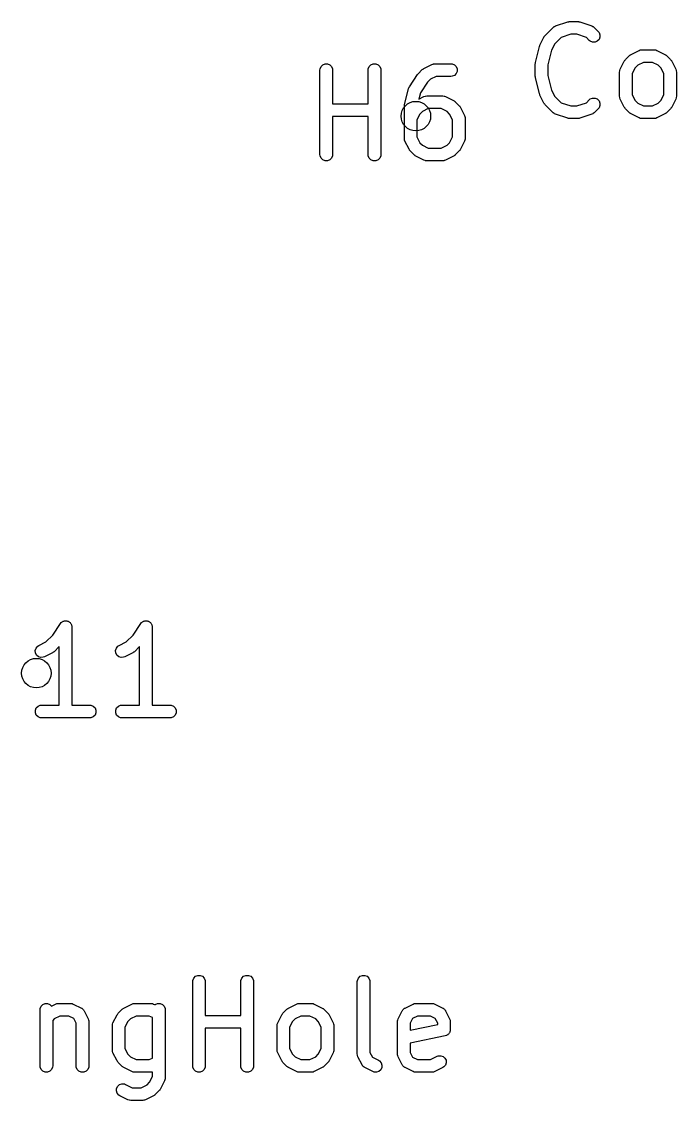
# Model space of a CAD drawing. Extents: x -0.66 to 0.62, y -0.67 to 0.5.
# Drawn here: x -0.007 to 0.299, y -0.672 to -0.168 of the extents above; entities that cross this region are included whole.
import ezdxf

# ---------------------------------------------------------------- set-up
doc = ezdxf.new("R2010")
doc.units = 0
doc.header["$MEASUREMENT"] = 0
doc.layers.add('BLACK', color=7, linetype='CONTINUOUS')

msp = doc.modelspace()

# ---------------------------------------------------------------- linework, layer by layer
at = {"layer": 'BLACK', "linetype": 'CONTINUOUS'}
for p, q in [((0.24126, -0.17124), (0.2417, -0.17087)), ((0.2417, -0.17087), (0.2418, -0.17083)), ((0.2418, -0.17083), (0.24188, -0.17076)), ((0.24188, -0.17076), (0.24241, -0.17052)), ((0.24241, -0.17052), (0.24804, -0.16865)), ((0.24804, -0.16865), (0.24832, -0.16858)), ((0.24832, -0.16858), (0.24839, -0.16855)), ((0.24839, -0.16855), (0.2485, -0.16854)), ((0.2485, -0.16854), (0.2486, -0.16852)), ((0.2486, -0.16852), (0.24868, -0.16853)), ((0.24868, -0.16853), (0.24897, -0.1685)), ((0.24897, -0.1685), (0.25272, -0.1685)), ((0.25272, -0.1685), (0.25301, -0.16853)), ((0.25301, -0.16853), (0.25309, -0.16852)), ((0.25309, -0.16852), (0.25319, -0.16854)), ((0.25319, -0.16854), (0.25329, -0.16855)), ((0.25329, -0.16855), (0.25337, -0.16858)), ((0.25337, -0.16858), (0.25365, -0.16865)), ((0.25365, -0.16865), (0.25928, -0.17052)), ((0.25928, -0.17052), (0.2598, -0.17076)), ((0.2598, -0.17076), (0.25989, -0.17083)), ((0.25989, -0.17083), (0.25998, -0.17087)), ((0.25998, -0.17087), (0.26043, -0.17124)), ((0.23508, -0.1795), (0.23695, -0.17575)), ((0.23695, -0.17575), (0.23711, -0.17551)), ((0.23711, -0.17551), (0.23714, -0.17543)), ((0.23714, -0.17543), (0.23721, -0.17535)), ((0.23721, -0.17535), (0.23726, -0.17526)), ((0.23726, -0.17526), (0.23732, -0.17521)), ((0.23732, -0.17521), (0.23751, -0.17499)), ((0.23751, -0.17499), (0.24126, -0.17124)), ((0.24494, -0.17591), (0.24202, -0.17882)), ((0.24945, -0.1744), (0.24494, -0.17591)), ((0.25224, -0.1744), (0.24945, -0.1744)), ((0.25675, -0.17591), (0.25224, -0.1744)), ((0.25813, -0.17729), (0.25675, -0.17591)), ((0.26043, -0.17124), (0.26231, -0.17311)), ((0.26231, -0.17311), (0.26267, -0.17356)), ((0.26267, -0.17356), (0.26311, -0.17462)), ((0.26311, -0.17578), (0.26267, -0.17684)), ((0.26311, -0.17462), (0.26311, -0.17578)), ((0.23298, -0.18761), (0.23486, -0.18011)), ((0.23486, -0.18011), (0.23487, -0.18006)), ((0.23487, -0.18004), (0.23496, -0.1798)), ((0.23487, -0.18006), (0.23487, -0.18004)), ((0.23496, -0.1798), (0.23505, -0.17956)), ((0.23505, -0.17956), (0.23506, -0.17954)), ((0.23506, -0.17954), (0.23508, -0.1795)), ((0.24202, -0.17882), (0.24051, -0.18185)), ((0.25858, -0.17765), (0.25813, -0.17729)), ((0.25964, -0.1781), (0.25858, -0.17765)), ((0.26079, -0.1781), (0.25964, -0.1781)), ((0.26186, -0.17765), (0.26079, -0.1781)), ((0.26267, -0.17684), (0.26186, -0.17765)), ((0.24051, -0.18185), (0.2388, -0.18869)), ((0.275, -0.18623), (0.27688, -0.18436)), ((0.27688, -0.18436), (0.2771, -0.18417)), ((0.2771, -0.18417), (0.27715, -0.18412)), ((0.27715, -0.18412), (0.27724, -0.18406)), ((0.27724, -0.18406), (0.27732, -0.18399)), ((0.27732, -0.18399), (0.2774, -0.18396)), ((0.2774, -0.18396), (0.27764, -0.18381)), ((0.27764, -0.18381), (0.28139, -0.18193)), ((0.28139, -0.18193), (0.28193, -0.18172)), ((0.28193, -0.18172), (0.28204, -0.18172)), ((0.28204, -0.18172), (0.28214, -0.18168)), ((0.28214, -0.18168), (0.28271, -0.18162)), ((0.28271, -0.18162), (0.28834, -0.18162)), ((0.28834, -0.18162), (0.28891, -0.18168)), ((0.28891, -0.18168), (0.28901, -0.18172)), ((0.28901, -0.18172), (0.28912, -0.18172)), ((0.28912, -0.18172), (0.28966, -0.18193)), ((0.28966, -0.18193), (0.29341, -0.18381)), ((0.29341, -0.18381), (0.29366, -0.18396)), ((0.29366, -0.18396), (0.29373, -0.18399)), ((0.29373, -0.18399), (0.29381, -0.18406)), ((0.29381, -0.18406), (0.2939, -0.18412)), ((0.2939, -0.18412), (0.29395, -0.18417)), ((0.29395, -0.18417), (0.29418, -0.18436)), ((0.29418, -0.18436), (0.29605, -0.18623)), ((0.13241, -0.19113), (0.13246, -0.19056)), ((0.13241, -0.2305), (0.13241, -0.19113)), ((0.13246, -0.19056), (0.1329, -0.18949)), ((0.1329, -0.18949), (0.13372, -0.18868)), ((0.13372, -0.18868), (0.13478, -0.18824)), ((0.13478, -0.18824), (0.13593, -0.18824)), ((0.13593, -0.18824), (0.137, -0.18868)), ((0.137, -0.18868), (0.13781, -0.18949)), ((0.13781, -0.18949), (0.13825, -0.19056)), ((0.13825, -0.19056), (0.13831, -0.19113)), ((0.13831, -0.19113), (0.13831, -0.20693)), ((0.1549, -0.19113), (0.15496, -0.19056)), ((0.1549, -0.20693), (0.1549, -0.19113)), ((0.15496, -0.19056), (0.1554, -0.18949)), ((0.1554, -0.18949), (0.15621, -0.18868)), ((0.15621, -0.18868), (0.15728, -0.18824)), ((0.15728, -0.18824), (0.15843, -0.18824)), ((0.15843, -0.18824), (0.1595, -0.18868)), ((0.1595, -0.18868), (0.16031, -0.18949)), ((0.16031, -0.18949), (0.16075, -0.19056)), ((0.16075, -0.19056), (0.16081, -0.19113)), ((0.16081, -0.19113), (0.16081, -0.2305)), ((0.17826, -0.1928), (0.18014, -0.19092)), ((0.18014, -0.19092), (0.18037, -0.19074)), ((0.18037, -0.19074), (0.18042, -0.19068)), ((0.18042, -0.19068), (0.18051, -0.19062)), ((0.18051, -0.19062), (0.18059, -0.19055)), ((0.18059, -0.19055), (0.18066, -0.19052)), ((0.18066, -0.19052), (0.18091, -0.19037)), ((0.18091, -0.19037), (0.18466, -0.18849)), ((0.18466, -0.18849), (0.1852, -0.18829)), ((0.1852, -0.18829), (0.1853, -0.18828)), ((0.1853, -0.18828), (0.1854, -0.18824)), ((0.1854, -0.18824), (0.18598, -0.18818)), ((0.18598, -0.18818), (0.19348, -0.18818)), ((0.19348, -0.18818), (0.19405, -0.18824)), ((0.19405, -0.18824), (0.19512, -0.18868)), ((0.19512, -0.18868), (0.19593, -0.18949)), ((0.19593, -0.18949), (0.19637, -0.19056)), ((0.19637, -0.19056), (0.19637, -0.19171)), ((0.23289, -0.18832), (0.2329, -0.18822)), ((0.23289, -0.19395), (0.23289, -0.18832)), ((0.2329, -0.18818), (0.23293, -0.18796)), ((0.2329, -0.18822), (0.2329, -0.18818)), ((0.23293, -0.18796), (0.23295, -0.18775)), ((0.23295, -0.18775), (0.23297, -0.18771)), ((0.23297, -0.18771), (0.23298, -0.18761)), ((0.2388, -0.18869), (0.2388, -0.19358)), ((0.27237, -0.19129), (0.27257, -0.19075)), ((0.27257, -0.19075), (0.27445, -0.187)), ((0.27445, -0.187), (0.27461, -0.18675)), ((0.27461, -0.18675), (0.27464, -0.18668)), ((0.27464, -0.18668), (0.2747, -0.1866)), ((0.2747, -0.1866), (0.27476, -0.18651)), ((0.27476, -0.18651), (0.27482, -0.18646)), ((0.27482, -0.18646), (0.275, -0.18623)), ((0.27952, -0.19007), (0.27817, -0.19277)), ((0.28071, -0.18887), (0.27952, -0.19007)), ((0.28341, -0.18753), (0.28071, -0.18887)), ((0.28764, -0.18753), (0.28341, -0.18753)), ((0.29034, -0.18887), (0.28764, -0.18753)), ((0.29154, -0.19007), (0.29034, -0.18887)), ((0.29289, -0.19277), (0.29154, -0.19007)), ((0.29605, -0.18623), (0.29624, -0.18646)), ((0.29624, -0.18646), (0.2963, -0.18651)), ((0.2963, -0.18651), (0.29635, -0.1866)), ((0.29635, -0.1866), (0.29642, -0.18668)), ((0.29642, -0.18668), (0.29645, -0.18675)), ((0.29645, -0.18675), (0.2966, -0.187)), ((0.2966, -0.187), (0.29848, -0.19075)), ((0.29848, -0.19075), (0.29869, -0.19129)), ((0.17415, -0.19887), (0.1779, -0.19325)), ((0.1779, -0.19324), (0.17807, -0.19303)), ((0.1779, -0.19325), (0.1779, -0.19324)), ((0.1779, -0.19324), (0.1779, -0.19324)), ((0.17807, -0.19303), (0.17826, -0.1928)), ((0.17826, -0.1928), (0.17826, -0.1928)), ((0.17826, -0.1928), (0.17826, -0.1928)), ((0.18398, -0.19544), (0.18265, -0.19677)), ((0.18667, -0.19409), (0.18398, -0.19544)), ((0.19348, -0.19409), (0.18667, -0.19409)), ((0.19405, -0.19403), (0.19348, -0.19409)), ((0.19512, -0.19359), (0.19405, -0.19403)), ((0.19593, -0.19278), (0.19512, -0.19359)), ((0.19637, -0.19171), (0.19593, -0.19278)), ((0.2329, -0.19405), (0.23289, -0.19395)), ((0.2329, -0.19409), (0.2329, -0.19405)), ((0.23293, -0.19431), (0.2329, -0.19409)), ((0.23295, -0.19452), (0.23293, -0.19431)), ((0.23297, -0.19456), (0.23295, -0.19452)), ((0.23298, -0.19466), (0.23297, -0.19456)), ((0.23486, -0.20216), (0.23298, -0.19466)), ((0.2388, -0.19358), (0.24051, -0.20042)), ((0.27226, -0.19207), (0.27232, -0.1915)), ((0.27226, -0.20332), (0.27226, -0.19207)), ((0.27232, -0.1915), (0.27236, -0.1914)), ((0.27236, -0.1914), (0.27237, -0.19129)), ((0.27817, -0.19277), (0.27817, -0.20262)), ((0.29289, -0.20262), (0.29289, -0.19277)), ((0.29869, -0.19129), (0.29869, -0.1914)), ((0.29869, -0.1914), (0.29873, -0.1915)), ((0.29873, -0.1915), (0.29879, -0.19207)), ((0.29879, -0.19207), (0.29879, -0.20332)), ((0.17186, -0.20729), (0.17374, -0.19979)), ((0.17374, -0.19979), (0.17386, -0.19945)), ((0.17386, -0.19945), (0.17387, -0.19938)), ((0.17387, -0.19938), (0.17391, -0.19932)), ((0.17391, -0.19932), (0.17393, -0.19925)), ((0.17393, -0.19925), (0.17398, -0.19919)), ((0.17398, -0.19919), (0.17415, -0.19887)), ((0.18265, -0.19677), (0.17934, -0.20172)), ((0.24051, -0.20042), (0.24202, -0.20345)), ((0.17934, -0.20172), (0.17861, -0.20464)), ((0.17861, -0.20464), (0.18091, -0.20349)), ((0.18091, -0.20349), (0.18145, -0.20328)), ((0.18145, -0.20328), (0.18155, -0.20328)), ((0.18155, -0.20328), (0.18165, -0.20324)), ((0.18165, -0.20324), (0.18223, -0.20318)), ((0.18223, -0.20318), (0.18973, -0.20318)), ((0.18973, -0.20318), (0.1903, -0.20324)), ((0.1903, -0.20324), (0.1904, -0.20328)), ((0.1904, -0.20328), (0.19051, -0.20328)), ((0.19051, -0.20328), (0.19105, -0.20349)), ((0.19105, -0.20349), (0.1948, -0.20537)), ((0.1948, -0.20537), (0.19504, -0.20552)), ((0.19504, -0.20552), (0.19512, -0.20555)), ((0.19512, -0.20555), (0.1952, -0.20562)), ((0.1952, -0.20562), (0.19529, -0.20567)), ((0.19529, -0.20567), (0.19534, -0.20573)), ((0.19534, -0.20573), (0.19556, -0.20592)), ((0.19556, -0.20592), (0.19744, -0.20779)), ((0.23487, -0.2022), (0.23486, -0.20216)), ((0.23487, -0.20223), (0.23487, -0.2022)), ((0.23496, -0.20247), (0.23487, -0.20223)), ((0.23505, -0.20271), (0.23496, -0.20247)), ((0.23506, -0.20272), (0.23505, -0.20271)), ((0.23508, -0.20277), (0.23506, -0.20272)), ((0.23695, -0.20652), (0.23508, -0.20277)), ((0.24202, -0.20345), (0.24494, -0.20636)), ((0.25675, -0.20636), (0.25813, -0.20498)), ((0.25813, -0.20498), (0.25858, -0.20461)), ((0.25858, -0.20461), (0.25964, -0.20417)), ((0.25964, -0.20417), (0.26079, -0.20417)), ((0.26079, -0.20417), (0.26186, -0.20461)), ((0.26186, -0.20461), (0.26267, -0.20543)), ((0.26267, -0.20543), (0.26311, -0.20649)), ((0.27232, -0.2039), (0.27226, -0.20332)), ((0.27236, -0.20399), (0.27232, -0.2039)), ((0.27237, -0.2041), (0.27236, -0.20399)), ((0.27257, -0.20464), (0.27237, -0.2041)), ((0.27445, -0.20839), (0.27257, -0.20464)), ((0.27817, -0.20262), (0.27952, -0.20532)), ((0.27952, -0.20532), (0.28071, -0.20652)), ((0.29034, -0.20652), (0.29154, -0.20532)), ((0.29154, -0.20532), (0.29289, -0.20262)), ((0.29848, -0.20464), (0.2966, -0.20839)), ((0.29869, -0.2041), (0.29848, -0.20464)), ((0.29873, -0.2039), (0.29869, -0.20399)), ((0.29869, -0.20399), (0.29869, -0.2041)), ((0.29879, -0.20332), (0.29873, -0.2039)), ((0.13831, -0.20693), (0.1549, -0.20693)), ((0.17178, -0.20786), (0.17181, -0.20765)), ((0.17179, -0.20791), (0.17178, -0.20786)), ((0.17178, -0.20801), (0.17179, -0.20791)), ((0.17178, -0.22301), (0.17178, -0.20801)), ((0.17181, -0.20765), (0.17183, -0.20743)), ((0.17183, -0.20743), (0.17185, -0.20739)), ((0.17185, -0.20739), (0.17186, -0.20729)), ((0.18023, -0.21043), (0.17903, -0.21163)), ((0.18292, -0.20909), (0.18023, -0.21043)), ((0.18903, -0.20909), (0.18292, -0.20909)), ((0.19173, -0.21043), (0.18903, -0.20909)), ((0.19292, -0.21163), (0.19173, -0.21043)), ((0.19744, -0.20779), (0.19762, -0.20802)), ((0.19762, -0.20802), (0.19768, -0.20807)), ((0.19768, -0.20807), (0.19774, -0.20816)), ((0.19774, -0.20816), (0.19781, -0.20824)), ((0.19781, -0.20824), (0.19784, -0.20831)), ((0.19784, -0.20831), (0.19799, -0.20856)), ((0.19799, -0.20856), (0.19987, -0.21231)), ((0.23711, -0.20676), (0.23695, -0.20652)), ((0.23714, -0.20684), (0.23711, -0.20676)), ((0.23721, -0.20692), (0.23714, -0.20684)), ((0.23726, -0.20701), (0.23721, -0.20692)), ((0.23732, -0.20706), (0.23726, -0.20701)), ((0.23751, -0.20728), (0.23732, -0.20706)), ((0.24126, -0.21103), (0.23751, -0.20728)), ((0.2417, -0.2114), (0.24126, -0.21103)), ((0.24494, -0.20636), (0.24945, -0.20787)), ((0.24945, -0.20787), (0.25224, -0.20787)), ((0.25224, -0.20787), (0.25675, -0.20636)), ((0.26043, -0.21103), (0.25998, -0.2114)), ((0.26231, -0.20916), (0.26043, -0.21103)), ((0.26267, -0.20871), (0.26231, -0.20916)), ((0.26311, -0.20765), (0.26267, -0.20871)), ((0.26311, -0.20649), (0.26311, -0.20765)), ((0.27461, -0.20864), (0.27445, -0.20839)), ((0.27464, -0.20871), (0.27461, -0.20864)), ((0.2747, -0.20879), (0.27464, -0.20871)), ((0.27476, -0.20888), (0.2747, -0.20879)), ((0.27482, -0.20893), (0.27476, -0.20888)), ((0.275, -0.20916), (0.27482, -0.20893)), ((0.27688, -0.21103), (0.275, -0.20916)), ((0.2771, -0.21122), (0.27688, -0.21103)), ((0.27715, -0.21128), (0.2771, -0.21122)), ((0.27724, -0.21133), (0.27715, -0.21128)), ((0.27732, -0.2114), (0.27724, -0.21133)), ((0.28071, -0.20652), (0.28341, -0.20787)), ((0.28341, -0.20787), (0.28764, -0.20787)), ((0.28764, -0.20787), (0.29034, -0.20652)), ((0.29381, -0.21133), (0.29373, -0.2114)), ((0.2939, -0.21128), (0.29381, -0.21133)), ((0.29395, -0.21122), (0.2939, -0.21128)), ((0.29418, -0.21103), (0.29395, -0.21122)), ((0.29605, -0.20916), (0.29418, -0.21103)), ((0.29624, -0.20893), (0.29605, -0.20916)), ((0.2963, -0.20888), (0.29624, -0.20893)), ((0.29635, -0.20879), (0.2963, -0.20888)), ((0.29642, -0.20871), (0.29635, -0.20879)), ((0.29645, -0.20864), (0.29642, -0.20871)), ((0.2966, -0.20839), (0.29645, -0.20864)), ((0.1549, -0.21283), (0.13831, -0.21283)), ((0.13831, -0.21283), (0.13831, -0.2305)), ((0.1549, -0.2305), (0.1549, -0.21283)), ((0.17903, -0.21163), (0.17768, -0.21433)), ((0.17768, -0.21433), (0.17768, -0.22231)), ((0.19427, -0.21433), (0.19292, -0.21163)), ((0.19427, -0.22231), (0.19427, -0.21433)), ((0.19987, -0.21231), (0.20007, -0.21285)), ((0.20007, -0.21285), (0.20008, -0.21296)), ((0.20008, -0.21296), (0.20012, -0.21306)), ((0.20012, -0.21306), (0.20018, -0.21363)), ((0.20018, -0.21363), (0.20018, -0.22301)), ((0.2418, -0.21144), (0.2417, -0.2114)), ((0.24188, -0.21151), (0.2418, -0.21144)), ((0.24241, -0.21175), (0.24188, -0.21151)), ((0.24804, -0.21362), (0.24241, -0.21175)), ((0.24832, -0.21369), (0.24804, -0.21362)), ((0.24839, -0.21372), (0.24832, -0.21369)), ((0.2485, -0.21373), (0.24839, -0.21372)), ((0.2486, -0.21375), (0.2485, -0.21373)), ((0.24868, -0.21374), (0.2486, -0.21375)), ((0.24897, -0.21377), (0.24868, -0.21374)), ((0.25272, -0.21377), (0.24897, -0.21377)), ((0.25301, -0.21374), (0.25272, -0.21377)), ((0.25309, -0.21375), (0.25301, -0.21374)), ((0.25319, -0.21373), (0.25309, -0.21375)), ((0.25329, -0.21372), (0.25319, -0.21373)), ((0.25337, -0.21369), (0.25329, -0.21372)), ((0.25365, -0.21362), (0.25337, -0.21369)), ((0.25928, -0.21175), (0.25365, -0.21362)), ((0.2598, -0.21151), (0.25928, -0.21175)), ((0.25989, -0.21144), (0.2598, -0.21151)), ((0.25998, -0.2114), (0.25989, -0.21144)), ((0.2774, -0.21143), (0.27732, -0.2114)), ((0.27764, -0.21159), (0.2774, -0.21143)), ((0.28139, -0.21346), (0.27764, -0.21159)), ((0.28193, -0.21367), (0.28139, -0.21346)), ((0.28204, -0.21368), (0.28193, -0.21367)), ((0.28214, -0.21372), (0.28204, -0.21368)), ((0.28271, -0.21377), (0.28214, -0.21372)), ((0.28834, -0.21377), (0.28271, -0.21377)), ((0.28891, -0.21372), (0.28834, -0.21377)), ((0.28901, -0.21368), (0.28891, -0.21372)), ((0.28912, -0.21367), (0.28901, -0.21368)), ((0.28966, -0.21346), (0.28912, -0.21367)), ((0.29341, -0.21159), (0.28966, -0.21346)), ((0.29366, -0.21143), (0.29341, -0.21159)), ((0.29373, -0.2114), (0.29366, -0.21143)), ((0.17183, -0.22358), (0.17178, -0.22301)), ((0.17187, -0.22368), (0.17183, -0.22358)), ((0.17188, -0.22379), (0.17187, -0.22368)), ((0.17209, -0.22433), (0.17188, -0.22379)), ((0.17396, -0.22808), (0.17209, -0.22433)), ((0.17768, -0.22231), (0.17903, -0.22501)), ((0.17903, -0.22501), (0.18023, -0.2262)), ((0.18023, -0.2262), (0.18292, -0.22755)), ((0.18903, -0.22755), (0.19173, -0.2262)), ((0.19173, -0.2262), (0.19292, -0.22501)), ((0.19292, -0.22501), (0.19427, -0.22231)), ((0.19987, -0.22433), (0.19799, -0.22808)), ((0.20007, -0.22379), (0.19987, -0.22433)), ((0.20008, -0.22368), (0.20007, -0.22379)), ((0.20012, -0.22358), (0.20008, -0.22368)), ((0.20018, -0.22301), (0.20012, -0.22358)), ((0.13246, -0.23108), (0.13241, -0.2305)), ((0.1329, -0.23215), (0.13246, -0.23108)), ((0.13825, -0.23108), (0.13781, -0.23215)), ((0.13831, -0.2305), (0.13825, -0.23108)), ((0.15496, -0.23108), (0.1549, -0.2305)), ((0.1554, -0.23215), (0.15496, -0.23108)), ((0.16075, -0.23108), (0.16031, -0.23215)), ((0.16081, -0.2305), (0.16075, -0.23108)), ((0.17412, -0.22832), (0.17396, -0.22808)), ((0.17415, -0.2284), (0.17412, -0.22832)), ((0.17421, -0.22848), (0.17415, -0.2284)), ((0.17427, -0.22857), (0.17421, -0.22848)), ((0.17433, -0.22862), (0.17427, -0.22857)), ((0.17451, -0.22884), (0.17433, -0.22862)), ((0.17639, -0.23072), (0.17451, -0.22884)), ((0.17662, -0.2309), (0.17639, -0.23072)), ((0.17667, -0.23096), (0.17662, -0.2309)), ((0.17676, -0.23102), (0.17667, -0.23096)), ((0.17684, -0.23109), (0.17676, -0.23102)), ((0.17691, -0.23111), (0.17684, -0.23109)), ((0.17716, -0.23127), (0.17691, -0.23111)), ((0.18091, -0.23315), (0.17716, -0.23127)), ((0.18292, -0.22755), (0.18903, -0.22755)), ((0.1948, -0.23127), (0.19105, -0.23315)), ((0.19504, -0.23111), (0.1948, -0.23127)), ((0.19512, -0.23109), (0.19504, -0.23111)), ((0.1952, -0.23102), (0.19512, -0.23109)), ((0.19529, -0.23096), (0.1952, -0.23102)), ((0.19534, -0.2309), (0.19529, -0.23096)), ((0.19556, -0.23072), (0.19534, -0.2309)), ((0.19744, -0.22884), (0.19556, -0.23072)), ((0.19762, -0.22862), (0.19744, -0.22884)), ((0.19768, -0.22857), (0.19762, -0.22862)), ((0.19774, -0.22848), (0.19768, -0.22857)), ((0.19781, -0.2284), (0.19774, -0.22848)), ((0.19784, -0.22832), (0.19781, -0.2284)), ((0.19799, -0.22808), (0.19784, -0.22832)), ((0.13372, -0.23296), (0.1329, -0.23215)), ((0.13478, -0.2334), (0.13372, -0.23296)), ((0.13593, -0.2334), (0.13478, -0.2334)), ((0.137, -0.23296), (0.13593, -0.2334)), ((0.13781, -0.23215), (0.137, -0.23296)), ((0.15621, -0.23296), (0.1554, -0.23215)), ((0.15728, -0.2334), (0.15621, -0.23296)), ((0.15843, -0.2334), (0.15728, -0.2334)), ((0.1595, -0.23296), (0.15843, -0.2334)), ((0.16031, -0.23215), (0.1595, -0.23296)), ((0.18145, -0.23335), (0.18091, -0.23315)), ((0.18155, -0.23336), (0.18145, -0.23335)), ((0.18165, -0.2334), (0.18155, -0.23336)), ((0.18223, -0.23346), (0.18165, -0.2334)), ((0.18973, -0.23346), (0.18223, -0.23346)), ((0.1903, -0.2334), (0.18973, -0.23346)), ((0.1904, -0.23336), (0.1903, -0.2334)), ((0.19051, -0.23335), (0.1904, -0.23336)), ((0.19105, -0.23315), (0.19051, -0.23335)), ((0.00764, -0.45472), (0.01123, -0.44934)), ((0.01123, -0.44933), (0.0116, -0.44889)), ((0.01123, -0.44934), (0.01123, -0.44933)), ((0.01123, -0.44934), (0.01123, -0.44934)), ((0.01123, -0.44934), (0.01123, -0.44934)), ((0.0116, -0.44889), (0.01184, -0.44873)), ((0.01184, -0.44873), (0.01205, -0.44852)), ((0.01205, -0.44852), (0.01231, -0.44841)), ((0.01231, -0.44841), (0.01255, -0.44825)), ((0.01255, -0.44825), (0.01284, -0.44819)), ((0.01284, -0.44819), (0.01311, -0.44808)), ((0.01311, -0.44808), (0.0134, -0.44808)), ((0.0134, -0.44808), (0.01368, -0.44802)), ((0.01368, -0.44802), (0.01397, -0.44808)), ((0.01397, -0.44808), (0.01426, -0.44808)), ((0.01426, -0.44808), (0.01453, -0.44819)), ((0.01453, -0.44819), (0.01481, -0.44825)), ((0.01481, -0.44825), (0.01506, -0.44841)), ((0.01506, -0.44841), (0.01533, -0.44852)), ((0.01533, -0.44852), (0.01553, -0.44873)), ((0.01553, -0.44873), (0.01577, -0.44889)), ((0.01577, -0.44889), (0.01593, -0.44913)), ((0.01593, -0.44913), (0.01614, -0.44934)), ((0.01614, -0.44934), (0.01625, -0.4496)), ((0.01625, -0.4496), (0.01641, -0.44984)), ((0.01641, -0.44984), (0.01647, -0.45013)), ((0.01647, -0.45013), (0.01658, -0.4504)), ((0.01658, -0.4504), (0.01664, -0.45097)), ((0.01664, -0.45097), (0.01664, -0.45097)), ((0.01664, -0.45097), (0.01664, -0.45098)), ((0.01664, -0.45098), (0.01664, -0.45098)), ((0.01664, -0.45098), (0.01664, -0.48739)), ((0.04514, -0.45472), (0.04872, -0.44934)), ((0.04872, -0.44934), (0.04873, -0.44934)), ((0.04873, -0.44933), (0.04909, -0.44889)), ((0.04873, -0.44934), (0.04873, -0.44933)), ((0.04873, -0.44934), (0.04873, -0.44934)), ((0.04909, -0.44889), (0.04933, -0.44873)), ((0.04933, -0.44873), (0.04954, -0.44852)), ((0.04954, -0.44852), (0.04981, -0.44841)), ((0.04981, -0.44841), (0.05005, -0.44825)), ((0.05005, -0.44825), (0.05033, -0.44819)), ((0.05033, -0.44819), (0.05061, -0.44808)), ((0.05061, -0.44808), (0.05089, -0.44808)), ((0.05089, -0.44808), (0.05118, -0.44802)), ((0.05118, -0.44802), (0.05146, -0.44808)), ((0.05146, -0.44808), (0.05176, -0.44808)), ((0.05176, -0.44808), (0.05202, -0.44819)), ((0.05202, -0.44819), (0.05231, -0.44825)), ((0.05231, -0.44825), (0.05255, -0.44841)), ((0.05255, -0.44841), (0.05282, -0.44852)), ((0.05282, -0.44852), (0.05303, -0.44873)), ((0.05303, -0.44873), (0.05327, -0.44889)), ((0.05327, -0.44889), (0.05343, -0.44913)), ((0.05343, -0.44913), (0.05364, -0.44934)), ((0.05364, -0.44934), (0.05375, -0.4496)), ((0.05375, -0.4496), (0.05391, -0.44984)), ((0.05391, -0.44984), (0.05397, -0.45013)), ((0.05397, -0.45013), (0.05408, -0.4504)), ((0.05408, -0.4504), (0.05413, -0.45097)), ((0.05413, -0.45097), (0.05413, -0.45097)), ((0.05413, -0.45097), (0.05413, -0.45098)), ((0.05413, -0.45098), (0.05413, -0.45098)), ((0.05413, -0.45098), (0.05413, -0.48739)), ((0.00112, -0.45958), (0.00444, -0.45792)), ((0.00444, -0.45792), (0.00764, -0.45472)), ((0.03861, -0.45958), (0.04193, -0.45792)), ((0.04193, -0.45792), (0.04514, -0.45472)), ((-0.00049, -0.46186), (-0.00013, -0.46076)), ((-0.00041, -0.46301), (-0.00049, -0.46186)), ((0.0001, -0.46404), (-0.00041, -0.46301)), ((-0.00013, -0.46076), (0.00063, -0.45989)), ((0.00063, -0.45989), (0.00112, -0.45958)), ((0.00751, -0.46299), (0.00376, -0.46487)), ((0.00776, -0.46284), (0.00751, -0.46299)), ((0.00783, -0.46281), (0.00776, -0.46284)), ((0.00791, -0.46274), (0.00783, -0.46281)), ((0.008, -0.46268), (0.00791, -0.46274)), ((0.00805, -0.46262), (0.008, -0.46268)), ((0.00827, -0.46244), (0.00805, -0.46262)), ((0.01073, -0.45998), (0.00827, -0.46244)), ((0.01073, -0.48739), (0.01073, -0.45998)), ((0.037, -0.46186), (0.03737, -0.46076)), ((0.03708, -0.46301), (0.037, -0.46186)), ((0.0376, -0.46404), (0.03708, -0.46301)), ((0.03737, -0.46076), (0.03812, -0.45989)), ((0.03812, -0.45989), (0.03861, -0.45958)), ((0.045, -0.46299), (0.04125, -0.46487)), ((0.04525, -0.46284), (0.045, -0.46299)), ((0.04532, -0.46281), (0.04525, -0.46284)), ((0.0454, -0.46274), (0.04532, -0.46281)), ((0.04549, -0.46268), (0.0454, -0.46274)), ((0.04554, -0.46262), (0.04549, -0.46268)), ((0.04577, -0.46244), (0.04554, -0.46262)), ((0.04823, -0.45998), (0.04577, -0.46244)), ((0.04823, -0.48739), (0.04823, -0.45998)), ((0.00097, -0.46479), (0.0001, -0.46404)), ((0.00207, -0.46516), (0.00097, -0.46479)), ((0.00322, -0.46507), (0.00207, -0.46516)), ((0.00376, -0.46487), (0.00322, -0.46507)), ((0.03847, -0.46479), (0.0376, -0.46404)), ((0.03956, -0.46516), (0.03847, -0.46479)), ((0.04071, -0.46507), (0.03956, -0.46516)), ((0.04125, -0.46487), (0.04071, -0.46507)), ((-0.00002, -0.48871), (0.0008, -0.48789)), ((0.0008, -0.48789), (0.00186, -0.48745)), ((0.00186, -0.48745), (0.00244, -0.48739)), ((0.00244, -0.48739), (0.01073, -0.48739)), ((0.01664, -0.48739), (0.02493, -0.48739)), ((0.02493, -0.48739), (0.02551, -0.48745)), ((0.02551, -0.48745), (0.02657, -0.48789)), ((0.02657, -0.48789), (0.02739, -0.48871)), ((0.03748, -0.48871), (0.03829, -0.48789)), ((0.03829, -0.48789), (0.03936, -0.48745)), ((0.03936, -0.48745), (0.03993, -0.48739)), ((0.03993, -0.48739), (0.04823, -0.48739)), ((0.05413, -0.48739), (0.06243, -0.48739)), ((0.06243, -0.48739), (0.06301, -0.48745)), ((0.06301, -0.48745), (0.06407, -0.48789)), ((0.06407, -0.48789), (0.06488, -0.48871)), ((-0.00046, -0.48977), (-0.00002, -0.48871)), ((-0.00046, -0.49092), (-0.00046, -0.48977)), ((-0.00002, -0.49199), (-0.00046, -0.49092)), ((0.0008, -0.4928), (-0.00002, -0.49199)), ((0.00186, -0.49324), (0.0008, -0.4928)), ((0.02657, -0.4928), (0.02551, -0.49324)), ((0.02739, -0.49199), (0.02657, -0.4928)), ((0.02739, -0.48871), (0.02783, -0.48977)), ((0.02783, -0.49092), (0.02739, -0.49199)), ((0.02783, -0.48977), (0.02783, -0.49092)), ((0.03704, -0.48977), (0.03748, -0.48871)), ((0.03704, -0.49092), (0.03704, -0.48977)), ((0.03748, -0.49199), (0.03704, -0.49092)), ((0.03829, -0.4928), (0.03748, -0.49199)), ((0.03936, -0.49324), (0.03829, -0.4928)), ((0.06407, -0.4928), (0.06301, -0.49324)), ((0.06488, -0.49199), (0.06407, -0.4928)), ((0.06488, -0.48871), (0.06533, -0.48977)), ((0.06533, -0.49092), (0.06488, -0.49199)), ((0.06533, -0.48977), (0.06533, -0.49092)), ((0.00244, -0.4933), (0.00186, -0.49324)), ((0.02493, -0.4933), (0.00244, -0.4933)), ((0.02551, -0.49324), (0.02493, -0.4933)), ((0.03993, -0.4933), (0.03936, -0.49324)), ((0.06243, -0.4933), (0.03993, -0.4933)), ((0.06301, -0.49324), (0.06243, -0.4933)), ((0.07347, -0.61469), (0.07429, -0.61388)), ((0.07429, -0.61388), (0.07535, -0.61344)), ((0.07535, -0.61344), (0.0765, -0.61344)), ((0.0765, -0.61344), (0.07757, -0.61388)), ((0.07757, -0.61388), (0.07838, -0.61469)), ((0.09597, -0.61469), (0.09678, -0.61388)), ((0.09678, -0.61388), (0.09785, -0.61344)), ((0.09785, -0.61344), (0.099, -0.61344)), ((0.099, -0.61344), (0.10007, -0.61388)), ((0.10007, -0.61388), (0.10088, -0.61469)), ((0.15034, -0.61469), (0.15115, -0.61388)), ((0.15115, -0.61388), (0.15222, -0.61344)), ((0.15222, -0.61344), (0.15337, -0.61344)), ((0.15337, -0.61344), (0.15443, -0.61388)), ((0.15443, -0.61388), (0.15525, -0.61469)), ((0.07298, -0.61633), (0.07303, -0.61576)), ((0.07298, -0.6557), (0.07298, -0.61633)), ((0.07303, -0.61576), (0.07347, -0.61469)), ((0.07838, -0.61469), (0.07882, -0.61576)), ((0.07882, -0.61576), (0.07888, -0.61633)), ((0.07888, -0.61633), (0.07888, -0.63213)), ((0.09547, -0.61633), (0.09553, -0.61576)), ((0.09547, -0.63213), (0.09547, -0.61633)), ((0.09553, -0.61576), (0.09597, -0.61469)), ((0.10088, -0.61469), (0.10132, -0.61576)), ((0.10132, -0.61576), (0.10138, -0.61633)), ((0.10138, -0.61633), (0.10138, -0.6557)), ((0.14984, -0.61633), (0.1499, -0.61576)), ((0.14984, -0.65008), (0.14984, -0.61633)), ((0.1499, -0.61576), (0.15034, -0.61469)), ((0.15525, -0.61469), (0.15569, -0.61576)), ((0.15569, -0.61576), (0.15575, -0.61633)), ((0.15575, -0.61633), (0.15575, -0.64938)), ((0.00173, -0.62945), (0.00179, -0.62888)), ((0.00179, -0.62888), (0.00223, -0.62781)), ((0.00223, -0.62781), (0.00305, -0.627)), ((0.00305, -0.627), (0.00411, -0.62656)), ((0.00411, -0.62656), (0.00526, -0.62656)), ((0.00526, -0.62656), (0.00633, -0.627)), ((0.00633, -0.627), (0.00709, -0.62776)), ((0.00709, -0.62776), (0.00899, -0.62681)), ((0.00899, -0.62681), (0.00953, -0.62661)), ((0.00953, -0.62661), (0.00964, -0.6266)), ((0.00964, -0.6266), (0.00974, -0.62656)), ((0.00974, -0.62656), (0.01031, -0.6265)), ((0.01031, -0.6265), (0.01594, -0.6265)), ((0.01594, -0.6265), (0.01651, -0.62656)), ((0.01651, -0.62656), (0.01661, -0.6266)), ((0.01661, -0.6266), (0.01672, -0.62661)), ((0.01672, -0.62661), (0.01726, -0.62681)), ((0.01726, -0.62681), (0.02101, -0.62869)), ((0.02101, -0.62869), (0.0211, -0.62875)), ((0.0211, -0.62875), (0.02115, -0.62876)), ((0.02115, -0.62876), (0.0212, -0.62881)), ((0.0212, -0.62881), (0.0215, -0.629)), ((0.0215, -0.629), (0.02174, -0.62928)), ((0.04009, -0.62924), (0.04032, -0.62906)), ((0.04032, -0.62906), (0.04037, -0.629)), ((0.04037, -0.629), (0.04046, -0.62894)), ((0.04046, -0.62894), (0.04054, -0.62887)), ((0.04054, -0.62887), (0.04061, -0.62884)), ((0.04061, -0.62884), (0.04086, -0.62869)), ((0.04086, -0.62869), (0.04461, -0.62681)), ((0.04461, -0.62681), (0.04515, -0.62661)), ((0.04515, -0.62661), (0.04526, -0.6266)), ((0.04526, -0.6266), (0.04536, -0.62656)), ((0.04536, -0.62656), (0.04593, -0.6265)), ((0.04593, -0.6265), (0.05343, -0.6265)), ((0.05343, -0.6265), (0.05401, -0.62656)), ((0.05401, -0.62656), (0.0541, -0.6266)), ((0.0541, -0.6266), (0.05421, -0.62661)), ((0.05421, -0.62661), (0.05475, -0.62681)), ((0.05475, -0.62681), (0.0554, -0.62714)), ((0.0554, -0.62714), (0.05554, -0.627)), ((0.05554, -0.627), (0.0566, -0.62656)), ((0.0566, -0.62656), (0.05776, -0.62656)), ((0.05776, -0.62656), (0.05882, -0.627)), ((0.05882, -0.627), (0.05964, -0.62781)), ((0.05964, -0.62781), (0.06008, -0.62888)), ((0.06008, -0.62888), (0.06013, -0.62945)), ((0.11696, -0.62924), (0.11719, -0.62906)), ((0.11719, -0.62906), (0.11724, -0.629)), ((0.11724, -0.629), (0.11733, -0.62894)), ((0.11733, -0.62894), (0.11741, -0.62887)), ((0.11741, -0.62887), (0.11748, -0.62884)), ((0.11748, -0.62884), (0.11773, -0.62869)), ((0.11773, -0.62869), (0.12148, -0.62681)), ((0.12148, -0.62681), (0.12202, -0.62661)), ((0.12202, -0.62661), (0.12212, -0.6266)), ((0.12212, -0.6266), (0.12222, -0.62656)), ((0.12222, -0.62656), (0.1228, -0.6265)), ((0.1228, -0.6265), (0.12842, -0.6265)), ((0.12842, -0.6265), (0.129, -0.62656)), ((0.129, -0.62656), (0.1291, -0.6266)), ((0.1291, -0.6266), (0.1292, -0.62661)), ((0.1292, -0.62661), (0.12974, -0.62681)), ((0.12974, -0.62681), (0.13349, -0.62869)), ((0.13349, -0.62869), (0.13374, -0.62884)), ((0.13374, -0.62884), (0.13381, -0.62887)), ((0.13381, -0.62887), (0.13389, -0.62894)), ((0.13389, -0.62894), (0.13398, -0.629)), ((0.13398, -0.629), (0.13403, -0.62906)), ((0.13403, -0.62906), (0.13426, -0.62924)), ((0.17136, -0.62928), (0.17161, -0.629)), ((0.17161, -0.629), (0.1719, -0.62881)), ((0.1719, -0.62881), (0.17195, -0.62876)), ((0.17195, -0.62876), (0.172, -0.62875)), ((0.172, -0.62875), (0.1721, -0.62869)), ((0.1721, -0.62869), (0.17584, -0.62681)), ((0.17584, -0.62681), (0.17639, -0.62661)), ((0.17639, -0.62661), (0.17649, -0.6266)), ((0.17649, -0.6266), (0.17659, -0.62656)), ((0.17659, -0.62656), (0.17717, -0.6265)), ((0.17717, -0.6265), (0.18466, -0.6265)), ((0.18466, -0.6265), (0.18524, -0.62656)), ((0.18524, -0.62656), (0.18534, -0.6266)), ((0.18534, -0.6266), (0.18544, -0.62661)), ((0.18544, -0.62661), (0.18598, -0.62681)), ((0.18598, -0.62681), (0.18973, -0.62869)), ((0.18973, -0.62869), (0.18983, -0.62875)), ((0.18983, -0.62875), (0.18988, -0.62876)), ((0.18988, -0.62876), (0.18993, -0.62881)), ((0.18993, -0.62881), (0.19022, -0.629)), ((0.19022, -0.629), (0.19047, -0.62928)), ((0.00173, -0.6557), (0.00173, -0.62945)), ((0.00831, -0.63376), (0.00764, -0.63443)), ((0.01101, -0.63241), (0.00831, -0.63376)), ((0.01524, -0.63241), (0.01101, -0.63241)), ((0.01748, -0.63353), (0.01524, -0.63241)), ((0.01861, -0.63578), (0.01748, -0.63353)), ((0.02174, -0.62928), (0.02202, -0.62952)), ((0.02202, -0.62952), (0.0222, -0.62981)), ((0.0222, -0.62981), (0.02225, -0.62987)), ((0.02225, -0.62987), (0.02227, -0.62991)), ((0.02227, -0.62991), (0.02233, -0.63001)), ((0.02233, -0.63001), (0.0242, -0.63376)), ((0.0242, -0.63376), (0.02441, -0.6343)), ((0.03579, -0.63563), (0.03767, -0.63188)), ((0.03767, -0.63188), (0.03782, -0.63164)), ((0.03782, -0.63164), (0.03785, -0.63156)), ((0.03785, -0.63156), (0.03792, -0.63148)), ((0.03792, -0.63148), (0.03797, -0.63139)), ((0.03797, -0.63139), (0.03803, -0.63134)), ((0.03803, -0.63134), (0.03822, -0.63112)), ((0.03822, -0.63112), (0.04009, -0.62924)), ((0.04393, -0.63376), (0.04273, -0.63495)), ((0.04663, -0.63241), (0.04393, -0.63376)), ((0.05273, -0.63241), (0.04663, -0.63241)), ((0.05423, -0.63315), (0.05273, -0.63241)), ((0.05423, -0.652), (0.05423, -0.63315)), ((0.06013, -0.62945), (0.06013, -0.66133)), ((0.07888, -0.63213), (0.09547, -0.63213)), ((0.11266, -0.63563), (0.11453, -0.63188)), ((0.11453, -0.63188), (0.11469, -0.63164)), ((0.11469, -0.63164), (0.11472, -0.63156)), ((0.11472, -0.63156), (0.11478, -0.63148)), ((0.11478, -0.63148), (0.11484, -0.63139)), ((0.11484, -0.63139), (0.1149, -0.63134)), ((0.1149, -0.63134), (0.11508, -0.63112)), ((0.11508, -0.63112), (0.11696, -0.62924)), ((0.1208, -0.63376), (0.1196, -0.63495)), ((0.12349, -0.63241), (0.1208, -0.63376)), ((0.12772, -0.63241), (0.12349, -0.63241)), ((0.13042, -0.63376), (0.12772, -0.63241)), ((0.13162, -0.63495), (0.13042, -0.63376)), ((0.13426, -0.62924), (0.13613, -0.63112)), ((0.13613, -0.63112), (0.13632, -0.63134)), ((0.13632, -0.63134), (0.13638, -0.63139)), ((0.13638, -0.63139), (0.13643, -0.63148)), ((0.13643, -0.63148), (0.1365, -0.63156)), ((0.1365, -0.63156), (0.13653, -0.63164)), ((0.13653, -0.63164), (0.13669, -0.63188)), ((0.13669, -0.63188), (0.13856, -0.63563)), ((0.16869, -0.6343), (0.1689, -0.63376)), ((0.1689, -0.63376), (0.17077, -0.63001)), ((0.17077, -0.63001), (0.17084, -0.62991)), ((0.17084, -0.62991), (0.17085, -0.62987)), ((0.17085, -0.62987), (0.1709, -0.62981)), ((0.1709, -0.62981), (0.17108, -0.62952)), ((0.17108, -0.62952), (0.17136, -0.62928)), ((0.17562, -0.63353), (0.17449, -0.63578)), ((0.17786, -0.63241), (0.17562, -0.63353)), ((0.18397, -0.63241), (0.17786, -0.63241)), ((0.18621, -0.63353), (0.18397, -0.63241)), ((0.18734, -0.63578), (0.18621, -0.63353)), ((0.19047, -0.62928), (0.19075, -0.62952)), ((0.19075, -0.62952), (0.19093, -0.62981)), ((0.19093, -0.62981), (0.19098, -0.62987)), ((0.19098, -0.62987), (0.19099, -0.62991)), ((0.19099, -0.62991), (0.19105, -0.63001)), ((0.19105, -0.63001), (0.19293, -0.63376)), ((0.19293, -0.63376), (0.19314, -0.6343)), ((0.00764, -0.63443), (0.00764, -0.6557)), ((0.01861, -0.6557), (0.01861, -0.63578)), ((0.02441, -0.6343), (0.02442, -0.63441)), ((0.02442, -0.63441), (0.02446, -0.6345)), ((0.02446, -0.6345), (0.02451, -0.63508)), ((0.02451, -0.63508), (0.02451, -0.6557)), ((0.03548, -0.63695), (0.03554, -0.63638)), ((0.03548, -0.6482), (0.03548, -0.63695)), ((0.03554, -0.63638), (0.03558, -0.63628)), ((0.03558, -0.63617), (0.03579, -0.63563)), ((0.03558, -0.63628), (0.03558, -0.63617)), ((0.04273, -0.63495), (0.04139, -0.63765)), ((0.04139, -0.63765), (0.04139, -0.64751)), ((0.09547, -0.63803), (0.07888, -0.63803)), ((0.07888, -0.63803), (0.07888, -0.6557)), ((0.09547, -0.6557), (0.09547, -0.63803)), ((0.11235, -0.63695), (0.1124, -0.63638)), ((0.11235, -0.6482), (0.11235, -0.63695)), ((0.1124, -0.63638), (0.11244, -0.63628)), ((0.11244, -0.63628), (0.11245, -0.63617)), ((0.11245, -0.63617), (0.11266, -0.63563)), ((0.1196, -0.63495), (0.11825, -0.63765)), ((0.11825, -0.63765), (0.11825, -0.64751)), ((0.13297, -0.63765), (0.13162, -0.63495)), ((0.13297, -0.64751), (0.13297, -0.63765)), ((0.13856, -0.63563), (0.13877, -0.63617)), ((0.13877, -0.63617), (0.13878, -0.63628)), ((0.13878, -0.63628), (0.13882, -0.63638)), ((0.13882, -0.63638), (0.13887, -0.63695)), ((0.13887, -0.63695), (0.13887, -0.6482)), ((0.16859, -0.63508), (0.16865, -0.6345)), ((0.16859, -0.65008), (0.16859, -0.63508)), ((0.16865, -0.6345), (0.16869, -0.63441)), ((0.16869, -0.63441), (0.16869, -0.6343)), ((0.17449, -0.63578), (0.17449, -0.63898)), ((0.17449, -0.63898), (0.18734, -0.63641)), ((0.18734, -0.63641), (0.18734, -0.63578)), ((0.19314, -0.6343), (0.19314, -0.63441)), ((0.19314, -0.63441), (0.19318, -0.6345)), ((0.19318, -0.6345), (0.19324, -0.63508)), ((0.19324, -0.63883), (0.19318, -0.6394)), ((0.19324, -0.63508), (0.19324, -0.63883)), ((0.19087, -0.64172), (0.17449, -0.645)), ((0.19142, -0.64156), (0.19087, -0.64172)), ((0.19166, -0.64139), (0.19142, -0.64156)), ((0.19193, -0.64128), (0.19166, -0.64139)), ((0.19214, -0.64108), (0.19193, -0.64128)), ((0.19238, -0.64091), (0.19214, -0.64108)), ((0.19254, -0.64067), (0.19238, -0.64091)), ((0.19274, -0.64047), (0.19254, -0.64067)), ((0.19286, -0.6402), (0.19274, -0.64047)), ((0.19302, -0.63996), (0.19286, -0.6402)), ((0.19307, -0.63967), (0.19302, -0.63996)), ((0.19318, -0.6394), (0.19307, -0.63967)), ((0.03554, -0.64878), (0.03548, -0.6482)), ((0.03558, -0.64888), (0.03554, -0.64878)), ((0.03558, -0.64898), (0.03558, -0.64888)), ((0.03579, -0.64952), (0.03558, -0.64898)), ((0.04139, -0.64751), (0.04273, -0.6502)), ((0.1124, -0.64878), (0.11235, -0.6482)), ((0.11244, -0.64888), (0.1124, -0.64878)), ((0.11245, -0.64898), (0.11244, -0.64888)), ((0.11266, -0.64952), (0.11245, -0.64898)), ((0.11825, -0.64751), (0.1196, -0.6502)), ((0.13162, -0.6502), (0.13297, -0.64751)), ((0.13877, -0.64898), (0.13856, -0.64952)), ((0.13878, -0.64888), (0.13877, -0.64898)), ((0.13882, -0.64878), (0.13878, -0.64888)), ((0.13887, -0.6482), (0.13882, -0.64878)), ((0.17449, -0.645), (0.17449, -0.64938)), ((0.03767, -0.65327), (0.03579, -0.64952)), ((0.03782, -0.65352), (0.03767, -0.65327)), ((0.03785, -0.65359), (0.03782, -0.65352)), ((0.03792, -0.65367), (0.03785, -0.65359)), ((0.03797, -0.65376), (0.03792, -0.65367)), ((0.03803, -0.65381), (0.03797, -0.65376)), ((0.03822, -0.65404), (0.03803, -0.65381)), ((0.04009, -0.65591), (0.03822, -0.65404)), ((0.04273, -0.6502), (0.04393, -0.6514)), ((0.04393, -0.6514), (0.04663, -0.65275)), ((0.04663, -0.65275), (0.05273, -0.65275)), ((0.05273, -0.65275), (0.05423, -0.652)), ((0.11453, -0.65327), (0.11266, -0.64952)), ((0.11469, -0.65352), (0.11453, -0.65327)), ((0.11472, -0.65359), (0.11469, -0.65352)), ((0.11478, -0.65367), (0.11472, -0.65359)), ((0.11484, -0.65376), (0.11478, -0.65367)), ((0.1149, -0.65381), (0.11484, -0.65376)), ((0.11508, -0.65404), (0.1149, -0.65381)), ((0.11696, -0.65591), (0.11508, -0.65404)), ((0.1196, -0.6502), (0.1208, -0.6514)), ((0.1208, -0.6514), (0.12349, -0.65275)), ((0.12349, -0.65275), (0.12772, -0.65275)), ((0.12772, -0.65275), (0.13042, -0.6514)), ((0.13042, -0.6514), (0.13162, -0.6502)), ((0.13613, -0.65404), (0.13426, -0.65591)), ((0.13632, -0.65381), (0.13613, -0.65404)), ((0.13638, -0.65376), (0.13632, -0.65381)), ((0.13643, -0.65367), (0.13638, -0.65376)), ((0.1365, -0.65359), (0.13643, -0.65367)), ((0.13653, -0.65352), (0.1365, -0.65359)), ((0.13669, -0.65327), (0.13653, -0.65352)), ((0.13856, -0.64952), (0.13669, -0.65327)), ((0.1499, -0.65065), (0.14984, -0.65008)), ((0.14994, -0.65075), (0.1499, -0.65065)), ((0.14995, -0.65086), (0.14994, -0.65075)), ((0.15015, -0.6514), (0.14995, -0.65086)), ((0.15203, -0.65515), (0.15015, -0.6514)), ((0.15575, -0.64938), (0.15687, -0.65163)), ((0.15687, -0.65163), (0.15974, -0.65306)), ((0.15974, -0.65306), (0.16023, -0.65337)), ((0.16023, -0.65337), (0.16098, -0.65424)), ((0.16098, -0.65424), (0.16135, -0.65533)), ((0.16865, -0.65065), (0.16859, -0.65008)), ((0.16869, -0.65075), (0.16865, -0.65065)), ((0.16869, -0.65086), (0.16869, -0.65075)), ((0.1689, -0.6514), (0.16869, -0.65086)), ((0.17077, -0.65515), (0.1689, -0.6514)), ((0.17449, -0.64938), (0.17562, -0.65163)), ((0.17562, -0.65163), (0.17786, -0.65275)), ((0.17786, -0.65275), (0.18397, -0.65275)), ((0.18397, -0.65275), (0.18709, -0.65119)), ((0.18709, -0.65119), (0.18763, -0.65098)), ((0.18763, -0.65098), (0.18878, -0.6509)), ((0.18878, -0.6509), (0.18988, -0.65126)), ((0.18988, -0.65126), (0.19075, -0.65202)), ((0.19075, -0.65202), (0.19126, -0.65305)), ((0.19134, -0.6542), (0.19098, -0.65529)), ((0.19126, -0.65305), (0.19134, -0.6542)), ((0.00179, -0.65628), (0.00173, -0.6557)), ((0.00223, -0.65734), (0.00179, -0.65628)), ((0.00305, -0.65816), (0.00223, -0.65734)), ((0.00411, -0.6586), (0.00305, -0.65816)), ((0.00526, -0.6586), (0.00411, -0.6586)), ((0.00633, -0.65816), (0.00526, -0.6586)), ((0.00714, -0.65734), (0.00633, -0.65816)), ((0.00758, -0.65628), (0.00714, -0.65734)), ((0.00764, -0.6557), (0.00758, -0.65628)), ((0.01866, -0.65628), (0.01861, -0.6557)), ((0.0191, -0.65734), (0.01866, -0.65628)), ((0.01992, -0.65816), (0.0191, -0.65734)), ((0.02098, -0.6586), (0.01992, -0.65816)), ((0.02214, -0.6586), (0.02098, -0.6586)), ((0.0232, -0.65816), (0.02214, -0.6586)), ((0.02401, -0.65734), (0.0232, -0.65816)), ((0.02446, -0.65628), (0.02401, -0.65734)), ((0.02451, -0.6557), (0.02446, -0.65628)), ((0.04032, -0.6561), (0.04009, -0.65591)), ((0.04037, -0.65616), (0.04032, -0.6561)), ((0.04046, -0.65622), (0.04037, -0.65616)), ((0.04054, -0.65628), (0.04046, -0.65622)), ((0.04061, -0.65631), (0.04054, -0.65628)), ((0.04086, -0.65647), (0.04061, -0.65631)), ((0.04461, -0.65834), (0.04086, -0.65647)), ((0.04515, -0.65855), (0.04461, -0.65834)), ((0.04526, -0.65856), (0.04515, -0.65855)), ((0.04536, -0.6586), (0.04526, -0.65856)), ((0.04593, -0.65865), (0.04536, -0.6586)), ((0.05343, -0.65865), (0.04593, -0.65865)), ((0.05401, -0.6586), (0.05343, -0.65865)), ((0.0541, -0.65856), (0.05401, -0.6586)), ((0.05421, -0.65855), (0.0541, -0.65856)), ((0.05423, -0.65854), (0.05421, -0.65855)), ((0.05423, -0.66063), (0.05423, -0.65854)), ((0.07303, -0.65628), (0.07298, -0.6557)), ((0.07347, -0.65734), (0.07303, -0.65628)), ((0.07429, -0.65816), (0.07347, -0.65734)), ((0.07535, -0.6586), (0.07429, -0.65816)), ((0.0765, -0.6586), (0.07535, -0.6586)), ((0.07757, -0.65816), (0.0765, -0.6586)), ((0.07838, -0.65734), (0.07757, -0.65816)), ((0.07882, -0.65628), (0.07838, -0.65734)), ((0.07888, -0.6557), (0.07882, -0.65628)), ((0.09553, -0.65628), (0.09547, -0.6557)), ((0.09597, -0.65734), (0.09553, -0.65628)), ((0.09678, -0.65816), (0.09597, -0.65734)), ((0.09785, -0.6586), (0.09678, -0.65816)), ((0.099, -0.6586), (0.09785, -0.6586)), ((0.10007, -0.65816), (0.099, -0.6586)), ((0.10088, -0.65734), (0.10007, -0.65816)), ((0.10132, -0.65628), (0.10088, -0.65734)), ((0.10138, -0.6557), (0.10132, -0.65628)), ((0.11719, -0.6561), (0.11696, -0.65591)), ((0.11724, -0.65616), (0.11719, -0.6561)), ((0.11733, -0.65622), (0.11724, -0.65616)), ((0.11741, -0.65628), (0.11733, -0.65622)), ((0.11748, -0.65631), (0.11741, -0.65628)), ((0.11773, -0.65647), (0.11748, -0.65631)), ((0.12148, -0.65834), (0.11773, -0.65647)), ((0.12202, -0.65855), (0.12148, -0.65834)), ((0.12212, -0.65856), (0.12202, -0.65855)), ((0.12222, -0.6586), (0.12212, -0.65856)), ((0.1228, -0.65865), (0.12222, -0.6586)), ((0.12842, -0.65865), (0.1228, -0.65865)), ((0.129, -0.6586), (0.12842, -0.65865)), ((0.1291, -0.65856), (0.129, -0.6586)), ((0.1292, -0.65855), (0.1291, -0.65856)), ((0.12974, -0.65834), (0.1292, -0.65855)), ((0.13349, -0.65647), (0.12974, -0.65834)), ((0.13374, -0.65631), (0.13349, -0.65647)), ((0.13381, -0.65628), (0.13374, -0.65631)), ((0.13389, -0.65622), (0.13381, -0.65628)), ((0.13398, -0.65616), (0.13389, -0.65622)), ((0.13403, -0.6561), (0.13398, -0.65616)), ((0.13426, -0.65591), (0.13403, -0.6561)), ((0.15209, -0.65524), (0.15203, -0.65515)), ((0.1521, -0.65529), (0.15209, -0.65524)), ((0.15215, -0.65535), (0.1521, -0.65529)), ((0.15234, -0.65564), (0.15215, -0.65535)), ((0.15262, -0.65588), (0.15234, -0.65564)), ((0.15286, -0.65616), (0.15262, -0.65588)), ((0.15315, -0.65634), (0.15286, -0.65616)), ((0.15321, -0.65639), (0.15315, -0.65634)), ((0.15325, -0.65641), (0.15321, -0.65639)), ((0.15335, -0.65647), (0.15325, -0.65641)), ((0.1571, -0.65834), (0.15335, -0.65647)), ((0.15764, -0.65855), (0.1571, -0.65834)), ((0.15879, -0.65863), (0.15764, -0.65855)), ((0.15988, -0.65827), (0.15879, -0.65863)), ((0.16075, -0.65751), (0.15988, -0.65827)), ((0.16127, -0.65648), (0.16075, -0.65751)), ((0.16135, -0.65533), (0.16127, -0.65648)), ((0.17084, -0.65524), (0.17077, -0.65515)), ((0.17085, -0.65529), (0.17084, -0.65524)), ((0.1709, -0.65535), (0.17085, -0.65529)), ((0.17108, -0.65564), (0.1709, -0.65535)), ((0.17136, -0.65588), (0.17108, -0.65564)), ((0.17161, -0.65616), (0.17136, -0.65588)), ((0.1719, -0.65634), (0.17161, -0.65616)), ((0.17195, -0.65639), (0.1719, -0.65634)), ((0.172, -0.65641), (0.17195, -0.65639)), ((0.1721, -0.65647), (0.172, -0.65641)), ((0.17584, -0.65834), (0.1721, -0.65647)), ((0.17639, -0.65855), (0.17584, -0.65834)), ((0.17649, -0.65856), (0.17639, -0.65855)), ((0.17659, -0.6586), (0.17649, -0.65856)), ((0.17717, -0.65865), (0.17659, -0.6586)), ((0.18466, -0.65865), (0.17717, -0.65865)), ((0.18524, -0.6586), (0.18466, -0.65865)), ((0.18534, -0.65856), (0.18524, -0.6586)), ((0.18544, -0.65855), (0.18534, -0.65856)), ((0.18598, -0.65834), (0.18544, -0.65855)), ((0.18973, -0.65647), (0.18598, -0.65834)), ((0.19022, -0.65616), (0.18973, -0.65647)), ((0.19098, -0.65529), (0.19022, -0.65616)), ((0.03885, -0.66438), (0.03994, -0.66402)), ((0.03994, -0.66402), (0.04109, -0.6641)), ((0.04109, -0.6641), (0.04163, -0.66431)), ((0.04163, -0.66431), (0.04475, -0.66587)), ((0.05168, -0.66452), (0.05288, -0.66333)), ((0.05288, -0.66333), (0.05423, -0.66063)), ((0.05982, -0.66265), (0.05795, -0.6664)), ((0.06003, -0.66211), (0.05982, -0.66265)), ((0.06004, -0.662), (0.06003, -0.66211)), ((0.06008, -0.6619), (0.06004, -0.662)), ((0.06013, -0.66133), (0.06008, -0.6619)), ((0.03738, -0.66732), (0.03746, -0.66617)), ((0.03774, -0.66841), (0.03738, -0.66732)), ((0.03746, -0.66617), (0.03797, -0.66514)), ((0.0385, -0.66928), (0.03774, -0.66841)), ((0.03797, -0.66514), (0.03885, -0.66438)), ((0.03899, -0.66959), (0.0385, -0.66928)), ((0.04475, -0.66587), (0.04898, -0.66587)), ((0.04898, -0.66587), (0.05168, -0.66452)), ((0.05515, -0.66934), (0.05507, -0.66941)), ((0.05524, -0.66928), (0.05515, -0.66934)), ((0.05529, -0.66922), (0.05524, -0.66928)), ((0.05552, -0.66904), (0.05529, -0.66922)), ((0.05739, -0.66716), (0.05552, -0.66904)), ((0.05758, -0.66694), (0.05739, -0.66716)), ((0.05764, -0.66689), (0.05758, -0.66694)), ((0.05769, -0.6668), (0.05764, -0.66689)), ((0.05776, -0.66672), (0.05769, -0.6668)), ((0.05779, -0.66664), (0.05776, -0.66672)), ((0.05795, -0.6664), (0.05779, -0.66664)), ((0.04274, -0.67147), (0.03899, -0.66959)), ((0.04328, -0.67167), (0.04274, -0.67147)), ((0.04338, -0.67168), (0.04328, -0.67167)), ((0.04348, -0.67172), (0.04338, -0.67168)), ((0.04406, -0.67178), (0.04348, -0.67172)), ((0.04968, -0.67178), (0.04406, -0.67178)), ((0.05026, -0.67172), (0.04968, -0.67178)), ((0.05036, -0.67168), (0.05026, -0.67172)), ((0.05046, -0.67167), (0.05036, -0.67168)), ((0.051, -0.67147), (0.05046, -0.67167)), ((0.05475, -0.66959), (0.051, -0.67147)), ((0.055, -0.66944), (0.05475, -0.66959)), ((0.05507, -0.66941), (0.055, -0.66944))]:
    msp.add_line(p, q, dxfattribs=at)
at = {"layer": 'BLACK'}
for centre in [(0.17717, -0.2126), (0, -0.47244)]:
    msp.add_circle(centre, 0.00689, dxfattribs=at)

doc.saveas('drawing.dxf')
